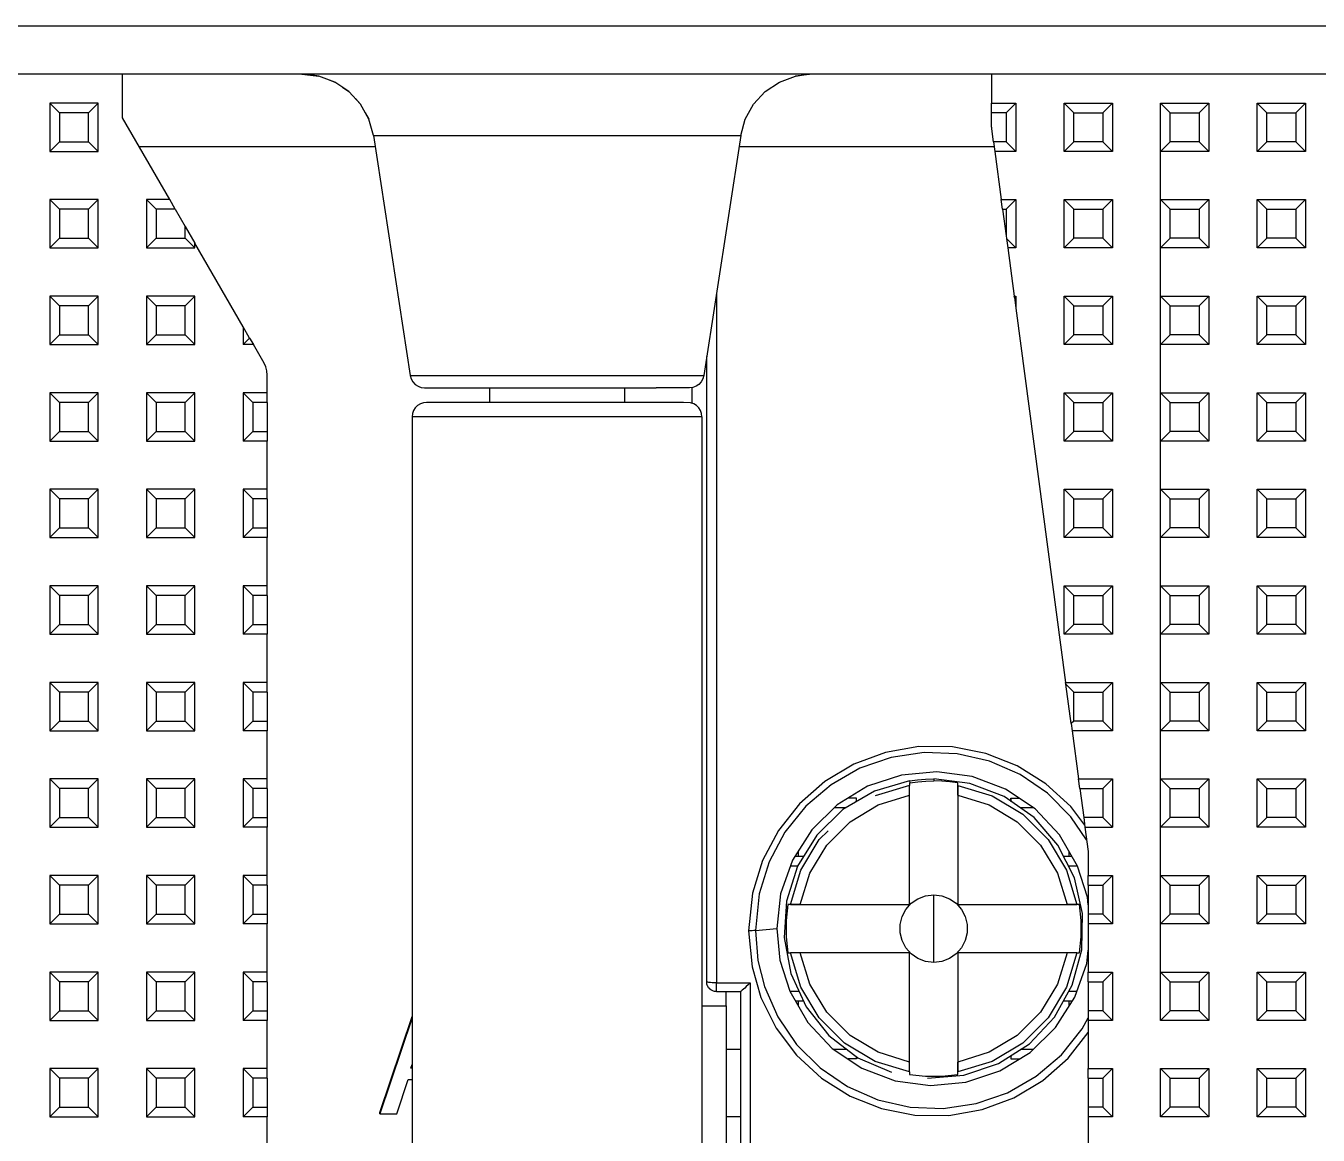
# Model space of a CAD drawing. Header units: millimetres. Extents: x 0 to 125, y 0 to 180.
# Drawn here: x 69.65 to 96.41, y 14.82 to 37.8 of the extents above; entities that cross this region are included whole.
import ezdxf

# ---------------------------------------------------------------- set-up
doc = ezdxf.new("R2010")
doc.units = ezdxf.units.MM

# ---------------------------------------------------------------- blocks, each defined once
blk = doc.blocks.new('CHINT_7200accf6e0c55f6a13e2ec68f27ea84_FACE_0')
at = {"color": 141, "linetype": 'Continuous', "true_color": 0x40d9ff}
for p, q in [((75.363, 36.8), (75.714, 36.758)), ((75.894, 36.692), (76.046, 36.636)), ((85.937, 36.8), (85.586, 36.758)), ((89.65, 36.8), (89.65, 36.2)), ((76.207, 36.527), (76.34, 36.438)), ((70.35, 36), (70.15, 36.2)), ((70.15, 36.2), (70.15, 35.2)), ((71.15, 36.2), (70.15, 36.2)), ((70.95, 36), (71.15, 36.2)), ((71.15, 35.2), (71.15, 36.2)), ((76.474, 36.293), (76.579, 36.178)), ((89.65, 36.2), (90.15, 36.2)), ((89.95, 36), (90.15, 36.2)), ((90.15, 36.2), (90.15, 35.2)), ((91.35, 36), (91.15, 36.2)), ((91.15, 36.2), (92.15, 36.2)), ((91.15, 35.2), (91.15, 36.2)), ((91.95, 36), (92.15, 36.2)), ((92.15, 36.2), (92.15, 35.2)), ((93.35, 36), (93.15, 36.2)), ((93.15, 36.2), (94.15, 36.2)), ((93.15, 35.2), (93.15, 36.2)), ((93.95, 36), (94.15, 36.2)), ((94.15, 36.2), (94.15, 35.2)), ((95.35, 36), (95.15, 36.2)), ((95.15, 36.2), (96.15, 36.2)), ((95.15, 35.2), (95.15, 36.2)), ((95.95, 36), (96.15, 36.2)), ((96.15, 36.2), (96.15, 35.2)), ((70.95, 36), (70.35, 36)), ((70.35, 36), (70.35, 35.4)), ((70.95, 35.4), (70.95, 36)), ((76.679, 35.999), (76.751, 35.869)), ((89.95, 36), (89.95, 35.4)), ((91.35, 36), (91.95, 36)), ((91.35, 35.4), (91.35, 36)), ((91.95, 36), (91.95, 35.4)), ((93.35, 36), (93.95, 36)), ((93.35, 35.4), (93.35, 36)), ((93.95, 36), (93.95, 35.4)), ((95.35, 36), (95.95, 36)), ((95.35, 35.4), (95.35, 36)), ((95.95, 36), (95.95, 35.4)), ((70.35, 35.4), (70.15, 35.2)), ((70.35, 35.4), (70.95, 35.4)), ((70.95, 35.4), (71.15, 35.2)), ((76.846, 35.528), (77.611, 30.554)), ((84.454, 35.528), (83.689, 30.554)), ((89.95, 35.4), (90.15, 35.2)), ((91.35, 35.4), (91.15, 35.2)), ((91.95, 35.4), (91.35, 35.4)), ((91.95, 35.4), (92.15, 35.2)), ((93.35, 35.4), (93.15, 35.2)), ((93.95, 35.4), (93.35, 35.4)), ((93.95, 35.4), (94.15, 35.2)), ((95.35, 35.4), (95.15, 35.2)), ((95.95, 35.4), (95.35, 35.4)), ((95.95, 35.4), (96.15, 35.2)), ((70.15, 35.2), (71.15, 35.2)), ((71.994, 35.3), (76.881, 35.3)), ((84.419, 35.3), (89.703, 35.3)), ((90.15, 35.2), (89.717, 35.2)), ((89.717, 35.2), (89.85, 34.2)), ((92.15, 35.2), (91.15, 35.2)), ((94.15, 35.2), (93.15, 35.2)), ((93.15, 18.2), (93.15, 35.2)), ((96.15, 35.2), (95.15, 35.2)), ((70.35, 34), (70.15, 34.2)), ((70.15, 34.2), (70.15, 33.2)), ((71.15, 34.2), (70.15, 34.2)), ((70.95, 34), (70.35, 34)), ((70.35, 34), (70.35, 33.4)), ((70.95, 34), (71.15, 34.2)), ((70.95, 33.4), (70.95, 34)), ((71.15, 33.2), (71.15, 34.2)), ((72.35, 34), (72.15, 34.2)), ((72.15, 34.2), (72.15, 33.2)), ((72.745, 34), (72.35, 34)), ((72.35, 34), (72.35, 33.4)), ((72.745, 34), (72.95, 33.644)), ((89.877, 34), (89.85, 34.2)), ((89.85, 34.2), (90.15, 34.2)), ((89.877, 34), (89.95, 34)), ((89.877, 34), (89.95, 33.45)), ((89.95, 34), (90.15, 34.2)), ((89.95, 34), (89.95, 33.45)), ((90.15, 34.2), (90.15, 33.2)), ((91.35, 34), (91.15, 34.2)), ((91.15, 34.2), (92.15, 34.2)), ((91.15, 33.2), (91.15, 34.2)), ((91.35, 34), (91.95, 34)), ((91.35, 33.4), (91.35, 34)), ((91.95, 34), (92.15, 34.2)), ((91.95, 34), (91.95, 33.4)), ((92.15, 34.2), (92.15, 33.2)), ((93.35, 34), (93.15, 34.2)), ((93.15, 34.2), (94.15, 34.2)), ((93.15, 33.2), (93.15, 34.2)), ((93.35, 34), (93.95, 34)), ((93.35, 33.4), (93.35, 34)), ((93.95, 34), (94.15, 34.2)), ((93.95, 34), (93.95, 33.4)), ((94.15, 34.2), (94.15, 33.2)), ((95.35, 34), (95.15, 34.2)), ((95.15, 34.2), (96.15, 34.2)), ((95.15, 33.2), (95.15, 34.2)), ((95.35, 34), (95.95, 34)), ((95.35, 33.4), (95.35, 34)), ((95.95, 34), (96.15, 34.2)), ((95.95, 34), (95.95, 33.4)), ((96.15, 34.2), (96.15, 33.2)), ((72.95, 33.4), (72.95, 33.644)), ((72.95, 33.644), (73.15, 33.298)), ((70.35, 33.4), (70.15, 33.2)), ((70.15, 33.2), (71.15, 33.2)), ((70.35, 33.4), (70.95, 33.4)), ((70.95, 33.4), (71.15, 33.2)), ((72.35, 33.4), (72.15, 33.2)), ((72.15, 33.2), (73.15, 33.2)), ((72.35, 33.4), (72.95, 33.4)), ((72.95, 33.4), (73.15, 33.2)), ((74.15, 31.566), (73.15, 33.298)), ((73.15, 33.2), (73.15, 33.298)), ((89.95, 33.45), (89.958, 33.392)), ((89.958, 33.392), (90.15, 33.2)), ((89.958, 33.392), (89.983, 33.2)), ((90.15, 33.2), (89.983, 33.2)), ((89.983, 33.2), (90.117, 32.2)), ((91.35, 33.4), (91.15, 33.2)), ((92.15, 33.2), (91.15, 33.2)), ((91.95, 33.4), (91.35, 33.4)), ((91.95, 33.4), (92.15, 33.2)), ((93.35, 33.4), (93.15, 33.2)), ((94.15, 33.2), (93.15, 33.2)), ((93.95, 33.4), (93.35, 33.4)), ((93.95, 33.4), (94.15, 33.2)), ((95.35, 33.4), (95.15, 33.2)), ((96.15, 33.2), (95.15, 33.2)), ((95.95, 33.4), (95.35, 33.4)), ((95.95, 33.4), (96.15, 33.2)), ((70.35, 32), (70.15, 32.2)), ((70.15, 32.2), (70.15, 31.2)), ((71.15, 32.2), (70.15, 32.2)), ((70.95, 32), (71.15, 32.2)), ((71.15, 31.2), (71.15, 32.2)), ((72.35, 32), (72.15, 32.2)), ((72.15, 32.2), (72.15, 31.2)), ((73.15, 32.2), (72.15, 32.2)), ((72.95, 32), (73.15, 32.2)), ((73.15, 31.2), (73.15, 32.2)), ((90.121, 32.171), (90.117, 32.2)), ((90.117, 32.2), (90.15, 32.2)), ((90.121, 32.171), (90.15, 32.2)), ((90.121, 32.171), (90.15, 31.95)), ((90.15, 32.2), (90.15, 31.95)), ((91.35, 32), (91.15, 32.2)), ((91.15, 32.2), (92.15, 32.2)), ((91.15, 31.2), (91.15, 32.2)), ((91.95, 32), (92.15, 32.2)), ((92.15, 32.2), (92.15, 31.2)), ((93.35, 32), (93.15, 32.2)), ((93.15, 32.2), (94.15, 32.2)), ((93.15, 31.2), (93.15, 32.2)), ((93.95, 32), (94.15, 32.2)), ((94.15, 32.2), (94.15, 31.2)), ((95.35, 32), (95.15, 32.2)), ((95.15, 32.2), (96.15, 32.2)), ((95.15, 31.2), (95.15, 32.2)), ((95.95, 32), (96.15, 32.2)), ((96.15, 32.2), (96.15, 31.2)), ((70.95, 32), (70.35, 32)), ((70.35, 32), (70.35, 31.4)), ((70.95, 31.4), (70.95, 32)), ((72.95, 32), (72.35, 32)), ((72.35, 32), (72.35, 31.4)), ((72.95, 31.4), (72.95, 32)), ((90.15, 31.95), (91.183, 24.2)), ((91.35, 32), (91.95, 32)), ((91.35, 31.4), (91.35, 32)), ((91.95, 32), (91.95, 31.4)), ((93.35, 32), (93.95, 32)), ((93.35, 31.4), (93.35, 32)), ((93.95, 32), (93.95, 31.4)), ((95.35, 32), (95.95, 32)), ((95.35, 31.4), (95.35, 32)), ((95.95, 32), (95.95, 31.4)), ((70.35, 31.4), (70.15, 31.2)), ((70.35, 31.4), (70.95, 31.4)), ((70.95, 31.4), (71.15, 31.2)), ((72.35, 31.4), (72.15, 31.2)), ((72.35, 31.4), (72.95, 31.4)), ((72.95, 31.4), (73.15, 31.2)), ((74.284, 31.334), (74.15, 31.566)), ((74.15, 31.566), (74.15, 31.2)), ((74.284, 31.334), (74.15, 31.2)), ((91.35, 31.4), (91.15, 31.2)), ((91.95, 31.4), (91.35, 31.4)), ((91.95, 31.4), (92.15, 31.2)), ((93.35, 31.4), (93.15, 31.2)), ((93.95, 31.4), (93.35, 31.4)), ((93.95, 31.4), (94.15, 31.2)), ((95.35, 31.4), (95.15, 31.2)), ((95.95, 31.4), (95.35, 31.4)), ((95.95, 31.4), (96.15, 31.2)), ((70.15, 31.2), (71.15, 31.2)), ((72.15, 31.2), (73.15, 31.2)), ((92.15, 31.2), (91.15, 31.2)), ((94.15, 31.2), (93.15, 31.2)), ((96.15, 31.2), (95.15, 31.2)), ((83.75, 17.996), (83.75, 30.949)), ((79.25, 30.3), (79.25, 30)), ((82.05, 30.3), (82.05, 30)), ((83.393, 30.3), (82.703, 30.3)), ((83.463, 30.308), (83.393, 30.3)), ((83.393, 30.3), (83.393, 30.304)), ((83.45, 29.981), (83.45, 30.307)), ((70.35, 30), (70.15, 30.2)), ((70.15, 30.2), (70.15, 29.2)), ((71.15, 30.2), (70.15, 30.2)), ((70.95, 30), (70.35, 30)), ((70.35, 30), (70.35, 29.4)), ((70.95, 30), (71.15, 30.2)), ((70.95, 29.4), (70.95, 30)), ((71.15, 29.2), (71.15, 30.2)), ((72.35, 30), (72.15, 30.2)), ((72.15, 30.2), (72.15, 29.2)), ((73.15, 30.2), (72.15, 30.2)), ((72.95, 30), (72.35, 30)), ((72.35, 30), (72.35, 29.4)), ((72.95, 30), (73.15, 30.2)), ((72.95, 29.4), (72.95, 30)), ((73.15, 29.2), (73.15, 30.2)), ((74.35, 30), (74.15, 30.2)), ((74.15, 30.2), (74.15, 29.2)), ((74.65, 30), (74.35, 30)), ((74.35, 30), (74.35, 29.4)), ((74.65, 30), (74.65, 29.4)), ((91.35, 30), (91.15, 30.2)), ((91.15, 30.2), (92.15, 30.2)), ((91.15, 29.2), (91.15, 30.2)), ((91.35, 30), (91.95, 30)), ((91.35, 29.4), (91.35, 30)), ((91.95, 30), (92.15, 30.2)), ((91.95, 30), (91.95, 29.4)), ((92.15, 30.2), (92.15, 29.2)), ((93.35, 30), (93.15, 30.2)), ((93.15, 30.2), (94.15, 30.2)), ((93.15, 29.2), (93.15, 30.2)), ((93.35, 30), (93.95, 30)), ((93.35, 29.4), (93.35, 30)), ((93.95, 30), (94.15, 30.2)), ((93.95, 30), (93.95, 29.4)), ((94.15, 30.2), (94.15, 29.2)), ((95.35, 30), (95.15, 30.2)), ((95.15, 30.2), (96.15, 30.2)), ((95.15, 29.2), (95.15, 30.2)), ((95.35, 30), (95.95, 30)), ((95.35, 29.4), (95.35, 30)), ((95.95, 30), (96.15, 30.2)), ((95.95, 30), (95.95, 29.4)), ((96.15, 30.2), (96.15, 29.2)), ((77.65, 29.7), (77.65, 10.3)), ((83.65, 29.7), (83.65, 10.3)), ((70.35, 29.4), (70.15, 29.2)), ((70.15, 29.2), (71.15, 29.2)), ((70.35, 29.4), (70.95, 29.4)), ((70.95, 29.4), (71.15, 29.2)), ((72.35, 29.4), (72.15, 29.2)), ((72.15, 29.2), (73.15, 29.2)), ((72.35, 29.4), (72.95, 29.4)), ((72.95, 29.4), (73.15, 29.2)), ((74.35, 29.4), (74.15, 29.2)), ((74.65, 29.2), (74.15, 29.2)), ((74.35, 29.4), (74.65, 29.4)), ((74.65, 29.4), (74.65, 29.2)), ((74.65, 28.2), (74.65, 29.2)), ((91.35, 29.4), (91.15, 29.2)), ((92.15, 29.2), (91.15, 29.2)), ((91.95, 29.4), (91.35, 29.4)), ((91.95, 29.4), (92.15, 29.2)), ((93.35, 29.4), (93.15, 29.2)), ((94.15, 29.2), (93.15, 29.2)), ((93.95, 29.4), (93.35, 29.4)), ((93.95, 29.4), (94.15, 29.2)), ((95.35, 29.4), (95.15, 29.2)), ((96.15, 29.2), (95.15, 29.2)), ((95.95, 29.4), (95.35, 29.4)), ((95.95, 29.4), (96.15, 29.2)), ((70.35, 28), (70.15, 28.2)), ((70.15, 28.2), (70.15, 27.2)), ((71.15, 28.2), (70.15, 28.2)), ((70.95, 28), (71.15, 28.2)), ((71.15, 27.2), (71.15, 28.2)), ((72.35, 28), (72.15, 28.2)), ((72.15, 28.2), (72.15, 27.2)), ((73.15, 28.2), (72.15, 28.2)), ((72.95, 28), (73.15, 28.2)), ((73.15, 27.2), (73.15, 28.2)), ((74.35, 28), (74.15, 28.2)), ((74.15, 28.2), (74.15, 27.2)), ((74.65, 28.2), (74.15, 28.2)), ((74.65, 28), (74.65, 28.2)), ((91.35, 28), (91.15, 28.2)), ((91.15, 28.2), (92.15, 28.2)), ((91.15, 27.2), (91.15, 28.2)), ((91.95, 28), (92.15, 28.2)), ((92.15, 28.2), (92.15, 27.2)), ((93.35, 28), (93.15, 28.2)), ((93.15, 28.2), (94.15, 28.2)), ((93.15, 27.2), (93.15, 28.2)), ((93.95, 28), (94.15, 28.2)), ((94.15, 28.2), (94.15, 27.2)), ((95.35, 28), (95.15, 28.2)), ((95.15, 28.2), (96.15, 28.2)), ((95.15, 27.2), (95.15, 28.2)), ((95.95, 28), (96.15, 28.2)), ((96.15, 28.2), (96.15, 27.2)), ((70.95, 28), (70.35, 28)), ((70.35, 28), (70.35, 27.4)), ((70.95, 27.4), (70.95, 28)), ((72.95, 28), (72.35, 28)), ((72.35, 28), (72.35, 27.4)), ((72.95, 27.4), (72.95, 28)), ((74.65, 28), (74.35, 28)), ((74.35, 28), (74.35, 27.4)), ((74.65, 28), (74.65, 27.4)), ((91.35, 28), (91.95, 28)), ((91.35, 27.4), (91.35, 28)), ((91.95, 28), (91.95, 27.4)), ((93.35, 28), (93.95, 28)), ((93.35, 27.4), (93.35, 28)), ((93.95, 28), (93.95, 27.4)), ((95.35, 28), (95.95, 28)), ((95.35, 27.4), (95.35, 28)), ((95.95, 28), (95.95, 27.4)), ((70.35, 27.4), (70.15, 27.2)), ((70.35, 27.4), (70.95, 27.4)), ((70.95, 27.4), (71.15, 27.2)), ((72.35, 27.4), (72.15, 27.2)), ((72.35, 27.4), (72.95, 27.4)), ((72.95, 27.4), (73.15, 27.2)), ((74.35, 27.4), (74.15, 27.2)), ((74.35, 27.4), (74.65, 27.4)), ((74.65, 27.4), (74.65, 27.2)), ((91.35, 27.4), (91.15, 27.2)), ((91.95, 27.4), (91.35, 27.4)), ((91.95, 27.4), (92.15, 27.2)), ((93.35, 27.4), (93.15, 27.2)), ((93.95, 27.4), (93.35, 27.4)), ((93.95, 27.4), (94.15, 27.2)), ((95.35, 27.4), (95.15, 27.2)), ((95.95, 27.4), (95.35, 27.4)), ((95.95, 27.4), (96.15, 27.2)), ((70.15, 27.2), (71.15, 27.2)), ((72.15, 27.2), (73.15, 27.2)), ((74.65, 27.2), (74.15, 27.2)), ((74.65, 26.2), (74.65, 27.2)), ((92.15, 27.2), (91.15, 27.2)), ((94.15, 27.2), (93.15, 27.2)), ((96.15, 27.2), (95.15, 27.2)), ((70.35, 26), (70.15, 26.2)), ((70.15, 26.2), (70.15, 25.2)), ((71.15, 26.2), (70.15, 26.2)), ((70.95, 26), (70.35, 26)), ((70.35, 26), (70.35, 25.4)), ((70.95, 26), (71.15, 26.2)), ((70.95, 25.4), (70.95, 26)), ((71.15, 25.2), (71.15, 26.2)), ((72.35, 26), (72.15, 26.2)), ((72.15, 26.2), (72.15, 25.2)), ((73.15, 26.2), (72.15, 26.2)), ((72.95, 26), (72.35, 26)), ((72.35, 26), (72.35, 25.4)), ((72.95, 26), (73.15, 26.2)), ((72.95, 25.4), (72.95, 26)), ((73.15, 25.2), (73.15, 26.2)), ((74.35, 26), (74.15, 26.2)), ((74.15, 26.2), (74.15, 25.2)), ((74.65, 26.2), (74.15, 26.2)), ((74.65, 26), (74.35, 26)), ((74.35, 26), (74.35, 25.4)), ((74.65, 26), (74.65, 26.2)), ((74.65, 26), (74.65, 25.4)), ((91.35, 26), (91.15, 26.2)), ((91.15, 26.2), (92.15, 26.2)), ((91.15, 25.2), (91.15, 26.2)), ((91.35, 26), (91.95, 26)), ((91.35, 25.4), (91.35, 26)), ((91.95, 26), (92.15, 26.2)), ((91.95, 26), (91.95, 25.4)), ((92.15, 26.2), (92.15, 25.2)), ((93.35, 26), (93.15, 26.2)), ((93.15, 26.2), (94.15, 26.2)), ((93.15, 25.2), (93.15, 26.2)), ((93.35, 26), (93.95, 26)), ((93.35, 25.4), (93.35, 26)), ((93.95, 26), (94.15, 26.2)), ((93.95, 26), (93.95, 25.4)), ((94.15, 26.2), (94.15, 25.2)), ((95.35, 26), (95.15, 26.2)), ((95.15, 26.2), (96.15, 26.2)), ((95.15, 25.2), (95.15, 26.2)), ((95.35, 26), (95.95, 26)), ((95.35, 25.4), (95.35, 26)), ((95.95, 26), (96.15, 26.2)), ((95.95, 26), (95.95, 25.4)), ((96.15, 26.2), (96.15, 25.2)), ((70.35, 25.4), (70.15, 25.2)), ((70.15, 25.2), (71.15, 25.2)), ((70.35, 25.4), (70.95, 25.4)), ((70.95, 25.4), (71.15, 25.2)), ((72.35, 25.4), (72.15, 25.2)), ((72.15, 25.2), (73.15, 25.2)), ((72.35, 25.4), (72.95, 25.4)), ((72.95, 25.4), (73.15, 25.2)), ((74.35, 25.4), (74.15, 25.2)), ((74.65, 25.2), (74.15, 25.2)), ((74.35, 25.4), (74.65, 25.4)), ((74.65, 25.4), (74.65, 25.2)), ((74.65, 24.2), (74.65, 25.2)), ((91.35, 25.4), (91.15, 25.2)), ((92.15, 25.2), (91.15, 25.2)), ((91.95, 25.4), (91.35, 25.4)), ((91.95, 25.4), (92.15, 25.2)), ((93.35, 25.4), (93.15, 25.2)), ((94.15, 25.2), (93.15, 25.2)), ((93.95, 25.4), (93.35, 25.4)), ((93.95, 25.4), (94.15, 25.2)), ((95.35, 25.4), (95.15, 25.2)), ((96.15, 25.2), (95.15, 25.2)), ((95.95, 25.4), (95.35, 25.4)), ((95.95, 25.4), (96.15, 25.2)), ((70.35, 24), (70.15, 24.2)), ((70.15, 24.2), (70.15, 23.2)), ((71.15, 24.2), (70.15, 24.2)), ((70.95, 24), (71.15, 24.2)), ((71.15, 23.2), (71.15, 24.2)), ((72.35, 24), (72.15, 24.2)), ((72.15, 24.2), (72.15, 23.2)), ((73.15, 24.2), (72.15, 24.2)), ((72.95, 24), (73.15, 24.2)), ((73.15, 23.2), (73.15, 24.2)), ((74.35, 24), (74.15, 24.2)), ((74.15, 24.2), (74.15, 23.2)), ((74.65, 24.2), (74.15, 24.2)), ((74.65, 24), (74.65, 24.2)), ((91.188, 24.162), (91.183, 24.2)), ((91.183, 24.2), (92.15, 24.2)), ((91.35, 24), (91.188, 24.162)), ((91.297, 23.347), (91.188, 24.162)), ((91.95, 24), (92.15, 24.2)), ((92.15, 24.2), (92.15, 23.2)), ((93.35, 24), (93.15, 24.2)), ((93.15, 24.2), (94.15, 24.2)), ((93.15, 23.2), (93.15, 24.2)), ((93.95, 24), (94.15, 24.2)), ((94.15, 24.2), (94.15, 23.2)), ((95.35, 24), (95.15, 24.2)), ((95.15, 24.2), (96.15, 24.2)), ((95.15, 23.2), (95.15, 24.2)), ((95.95, 24), (96.15, 24.2)), ((96.15, 24.2), (96.15, 23.2)), ((70.95, 24), (70.35, 24)), ((70.35, 24), (70.35, 23.4)), ((70.95, 23.4), (70.95, 24)), ((72.95, 24), (72.35, 24)), ((72.35, 24), (72.35, 23.4)), ((72.95, 23.4), (72.95, 24)), ((74.65, 24), (74.35, 24)), ((74.35, 24), (74.35, 23.4)), ((74.65, 24), (74.65, 23.4)), ((91.35, 23.4), (91.35, 24)), ((91.35, 24), (91.95, 24)), ((91.95, 24), (91.95, 23.4)), ((93.35, 24), (93.95, 24)), ((93.35, 23.4), (93.35, 24)), ((93.95, 24), (93.95, 23.4)), ((95.35, 24), (95.95, 24)), ((95.35, 23.4), (95.35, 24)), ((95.95, 24), (95.95, 23.4)), ((70.35, 23.4), (70.15, 23.2)), ((70.35, 23.4), (70.95, 23.4)), ((70.95, 23.4), (71.15, 23.2)), ((72.35, 23.4), (72.15, 23.2)), ((72.35, 23.4), (72.95, 23.4)), ((72.95, 23.4), (73.15, 23.2)), ((74.35, 23.4), (74.15, 23.2)), ((74.35, 23.4), (74.65, 23.4)), ((74.65, 23.4), (74.65, 23.2)), ((91.35, 23.4), (91.297, 23.347)), ((91.297, 23.347), (91.317, 23.2)), ((91.95, 23.4), (91.35, 23.4)), ((91.95, 23.4), (92.15, 23.2)), ((93.35, 23.4), (93.15, 23.2)), ((93.95, 23.4), (93.35, 23.4)), ((93.95, 23.4), (94.15, 23.2)), ((95.35, 23.4), (95.15, 23.2)), ((95.95, 23.4), (95.35, 23.4)), ((95.95, 23.4), (96.15, 23.2)), ((70.15, 23.2), (71.15, 23.2)), ((72.15, 23.2), (73.15, 23.2)), ((74.65, 23.2), (74.15, 23.2)), ((74.65, 22.2), (74.65, 23.2)), ((92.15, 23.2), (91.317, 23.2)), ((91.317, 23.2), (91.45, 22.2)), ((94.15, 23.2), (93.15, 23.2)), ((96.15, 23.2), (95.15, 23.2)), ((70.35, 22), (70.15, 22.2)), ((70.15, 22.2), (70.15, 21.2)), ((71.15, 22.2), (70.15, 22.2)), ((70.95, 22), (70.35, 22)), ((70.35, 22), (70.35, 21.4)), ((70.95, 22), (71.15, 22.2)), ((70.95, 21.4), (70.95, 22)), ((71.15, 21.2), (71.15, 22.2)), ((72.35, 22), (72.15, 22.2)), ((72.15, 22.2), (72.15, 21.2)), ((73.15, 22.2), (72.15, 22.2)), ((72.95, 22), (72.35, 22)), ((72.35, 22), (72.35, 21.4)), ((72.95, 22), (73.15, 22.2)), ((72.95, 21.4), (72.95, 22)), ((73.15, 21.2), (73.15, 22.2)), ((74.35, 22), (74.15, 22.2)), ((74.15, 22.2), (74.15, 21.2)), ((74.65, 22.2), (74.15, 22.2)), ((74.65, 22), (74.35, 22)), ((74.35, 22), (74.35, 21.4)), ((74.65, 22), (74.65, 22.2)), ((74.65, 22), (74.65, 21.4)), ((87.95, 22.159), (87.956, 22.12)), ((88.45, 22.2), (88.45, 22.16)), ((88.95, 21.863), (88.95, 22.066)), ((91.477, 22), (91.45, 22.2)), ((91.45, 22.2), (92.15, 22.2)), ((91.477, 22), (91.95, 22)), ((91.477, 22), (91.557, 21.4)), ((91.95, 22), (92.15, 22.2)), ((91.95, 22), (91.95, 21.4)), ((92.15, 22.2), (92.15, 21.2)), ((93.35, 22), (93.15, 22.2)), ((93.15, 22.2), (94.15, 22.2)), ((93.15, 21.2), (93.15, 22.2)), ((93.35, 22), (93.95, 22)), ((93.35, 21.4), (93.35, 22)), ((93.95, 22), (94.15, 22.2)), ((93.95, 22), (93.95, 21.4)), ((94.15, 22.2), (94.15, 21.2)), ((95.35, 22), (95.15, 22.2)), ((95.15, 22.2), (96.15, 22.2)), ((95.15, 21.2), (95.15, 22.2)), ((95.35, 22), (95.95, 22)), ((95.35, 21.4), (95.35, 22)), ((95.95, 22), (96.15, 22.2)), ((95.95, 22), (95.95, 21.4)), ((96.15, 22.2), (96.15, 21.2)), ((86.63, 21.6), (86.388, 21.6)), ((90.521, 21.6), (90.244, 21.6)), ((70.35, 21.4), (70.15, 21.2)), ((70.15, 21.2), (71.15, 21.2)), ((70.35, 21.4), (70.95, 21.4)), ((70.95, 21.4), (71.15, 21.2)), ((72.35, 21.4), (72.15, 21.2)), ((72.15, 21.2), (73.15, 21.2)), ((72.35, 21.4), (72.95, 21.4)), ((72.95, 21.4), (73.15, 21.2)), ((74.35, 21.4), (74.15, 21.2)), ((74.65, 21.2), (74.15, 21.2)), ((74.35, 21.4), (74.65, 21.4)), ((74.65, 21.4), (74.65, 21.2)), ((74.65, 20.2), (74.65, 21.2)), ((91.95, 21.4), (91.557, 21.4)), ((91.95, 21.4), (92.15, 21.2)), ((93.35, 21.4), (93.15, 21.2)), ((94.15, 21.2), (93.15, 21.2)), ((93.95, 21.4), (93.35, 21.4)), ((93.95, 21.4), (94.15, 21.2)), ((95.35, 21.4), (95.15, 21.2)), ((96.15, 21.2), (95.15, 21.2)), ((95.95, 21.4), (95.35, 21.4)), ((95.95, 21.4), (96.15, 21.2)), ((85.642, 20.702), (85.642, 20.6)), ((91.258, 20.6), (91.258, 20.694)), ((85.484, 20.4), (85.637, 20.4)), ((85.578, 20.6), (85.76, 20.6)), ((91.139, 20.6), (91.312, 20.6)), ((91.241, 20.4), (91.428, 20.4)), ((70.35, 20), (70.15, 20.2)), ((70.15, 20.2), (70.15, 19.2)), ((71.15, 20.2), (70.15, 20.2)), ((70.95, 20), (71.15, 20.2)), ((71.15, 19.2), (71.15, 20.2)), ((72.35, 20), (72.15, 20.2)), ((72.15, 20.2), (72.15, 19.2)), ((73.15, 20.2), (72.15, 20.2)), ((72.95, 20), (73.15, 20.2)), ((73.15, 19.2), (73.15, 20.2)), ((74.35, 20), (74.15, 20.2)), ((74.15, 20.2), (74.15, 19.2)), ((74.65, 20.2), (74.15, 20.2)), ((74.65, 20), (74.65, 20.2)), ((91.95, 20), (92.15, 20.2)), ((92.15, 20.2), (92.15, 19.2)), ((93.35, 20), (93.15, 20.2)), ((93.15, 20.2), (94.15, 20.2)), ((93.15, 19.2), (93.15, 20.2)), ((93.95, 20), (94.15, 20.2)), ((94.15, 20.2), (94.15, 19.2)), ((95.35, 20), (95.15, 20.2)), ((95.15, 20.2), (96.15, 20.2)), ((95.15, 19.2), (95.15, 20.2)), ((95.95, 20), (96.15, 20.2)), ((96.15, 20.2), (96.15, 19.2)), ((70.95, 20), (70.35, 20)), ((70.35, 20), (70.35, 19.4)), ((70.95, 19.4), (70.95, 20)), ((72.95, 20), (72.35, 20)), ((72.35, 20), (72.35, 19.4)), ((72.95, 19.4), (72.95, 20)), ((74.65, 20), (74.35, 20)), ((74.35, 20), (74.35, 19.4)), ((74.65, 20), (74.65, 19.4)), ((91.65, 20), (91.95, 20)), ((91.65, 20), (91.65, 19.4)), ((91.95, 20), (91.95, 19.4)), ((93.35, 20), (93.95, 20)), ((93.35, 19.4), (93.35, 20)), ((93.95, 20), (93.95, 19.4)), ((95.35, 20), (95.95, 20)), ((95.35, 19.4), (95.35, 20)), ((95.95, 20), (95.95, 19.4)), ((85.687, 19.6), (85.484, 19.6)), ((91.416, 19.6), (91.213, 19.6)), ((70.35, 19.4), (70.15, 19.2)), ((70.35, 19.4), (70.95, 19.4)), ((70.95, 19.4), (71.15, 19.2)), ((72.35, 19.4), (72.15, 19.2)), ((72.35, 19.4), (72.95, 19.4)), ((72.95, 19.4), (73.15, 19.2)), ((74.35, 19.4), (74.15, 19.2)), ((74.35, 19.4), (74.65, 19.4)), ((74.65, 19.4), (74.65, 19.2)), ((91.95, 19.4), (91.65, 19.4)), ((91.65, 19.4), (91.65, 19.2)), ((91.95, 19.4), (92.15, 19.2)), ((93.35, 19.4), (93.15, 19.2)), ((93.95, 19.4), (93.35, 19.4)), ((93.95, 19.4), (94.15, 19.2)), ((95.35, 19.4), (95.15, 19.2)), ((95.95, 19.4), (95.35, 19.4)), ((95.95, 19.4), (96.15, 19.2)), ((70.15, 19.2), (71.15, 19.2)), ((72.15, 19.2), (73.15, 19.2)), ((74.65, 19.2), (74.15, 19.2)), ((74.65, 18.2), (74.65, 19.2)), ((84.758, 19.061), (85.2, 19.1)), ((92.15, 19.2), (91.65, 19.2)), ((91.65, 19.2), (91.65, 18.2)), ((94.15, 19.2), (93.15, 19.2)), ((96.15, 19.2), (95.15, 19.2)), ((85.687, 18.6), (85.484, 18.6)), ((91.416, 18.6), (91.213, 18.6)), ((70.35, 18), (70.15, 18.2)), ((70.15, 18.2), (70.15, 17.2)), ((71.15, 18.2), (70.15, 18.2)), ((70.95, 18), (71.15, 18.2)), ((71.15, 17.2), (71.15, 18.2)), ((72.35, 18), (72.15, 18.2)), ((72.15, 18.2), (72.15, 17.2)), ((73.15, 18.2), (72.15, 18.2)), ((72.95, 18), (73.15, 18.2)), ((73.15, 17.2), (73.15, 18.2)), ((74.35, 18), (74.15, 18.2)), ((74.15, 18.2), (74.15, 17.2)), ((74.65, 18.2), (74.15, 18.2)), ((74.65, 18), (74.65, 18.2)), ((91.65, 18), (91.65, 18.2)), ((91.65, 18.2), (92.15, 18.2)), ((91.95, 18), (92.15, 18.2)), ((92.15, 18.2), (92.15, 17.2)), ((93.35, 18), (93.15, 18.2)), ((93.15, 18.2), (94.15, 18.2)), ((93.15, 17.2), (93.15, 18.2)), ((93.95, 18), (94.15, 18.2)), ((94.15, 18.2), (94.15, 17.2)), ((95.35, 18), (95.15, 18.2)), ((95.15, 18.2), (96.15, 18.2)), ((95.15, 17.2), (95.15, 18.2)), ((95.95, 18), (96.15, 18.2)), ((96.15, 18.2), (96.15, 17.2)), ((70.95, 18), (70.35, 18)), ((70.35, 18), (70.35, 17.4)), ((70.95, 17.4), (70.95, 18)), ((72.95, 18), (72.35, 18)), ((72.35, 18), (72.35, 17.4)), ((72.95, 17.4), (72.95, 18)), ((74.65, 18), (74.35, 18)), ((74.35, 18), (74.35, 17.4)), ((74.65, 18), (74.65, 17.4)), ((91.65, 18), (91.95, 18)), ((91.65, 18), (91.65, 17.4)), ((91.95, 18), (91.95, 17.4)), ((93.35, 18), (93.95, 18)), ((93.35, 17.4), (93.35, 18)), ((93.95, 18), (93.95, 17.4)), ((95.35, 18), (95.95, 18)), ((95.35, 17.4), (95.35, 18)), ((95.95, 18), (95.95, 17.4)), ((84.15, 17.5), (84.15, 17.796)), ((84.451, 17.796), (84.45, 13.625)), ((85.661, 17.8), (85.472, 17.8)), ((91.416, 17.8), (91.248, 17.8)), ((70.35, 17.4), (70.15, 17.2)), ((70.35, 17.4), (70.95, 17.4)), ((70.95, 17.4), (71.15, 17.2)), ((72.35, 17.4), (72.15, 17.2)), ((72.35, 17.4), (72.95, 17.4)), ((72.95, 17.4), (73.15, 17.2)), ((74.35, 17.4), (74.15, 17.2)), ((74.35, 17.4), (74.65, 17.4)), ((74.65, 17.4), (74.65, 17.2)), ((83.65, 17.5), (84.15, 17.5)), ((85.752, 17.6), (85.588, 17.6)), ((85.642, 17.6), (85.642, 17.506)), ((91.322, 17.6), (91.136, 17.6)), ((91.258, 17.498), (91.258, 17.6)), ((91.95, 17.4), (91.65, 17.4)), ((91.65, 17.4), (91.65, 17.2)), ((91.95, 17.4), (92.15, 17.2)), ((93.35, 17.4), (93.15, 17.2)), ((93.95, 17.4), (93.35, 17.4)), ((93.95, 17.4), (94.15, 17.2)), ((95.35, 17.4), (95.15, 17.2)), ((95.95, 17.4), (95.35, 17.4)), ((95.95, 17.4), (96.15, 17.2)), ((70.15, 17.2), (71.15, 17.2)), ((72.15, 17.2), (73.15, 17.2)), ((74.65, 17.2), (74.15, 17.2)), ((74.65, 16.2), (74.65, 17.2)), ((77.65, 17.254), (76.983, 15.262)), ((92.15, 17.2), (91.65, 17.2)), ((91.65, 17.2), (91.65, 16.2)), ((94.15, 17.2), (93.15, 17.2)), ((96.15, 17.2), (95.15, 17.2)), ((84.15, 16.6), (84.45, 16.6)), ((86.379, 16.6), (86.654, 16.6)), ((90.251, 16.6), (90.512, 16.6)), ((87.95, 16.134), (87.95, 16.337)), ((88.95, 16.134), (88.95, 16.337)), ((70.35, 16), (70.15, 16.2)), ((70.15, 16.2), (70.15, 15.2)), ((71.15, 16.2), (70.15, 16.2)), ((70.95, 16), (71.15, 16.2)), ((71.15, 15.2), (71.15, 16.2)), ((72.35, 16), (72.15, 16.2)), ((72.15, 16.2), (72.15, 15.2)), ((73.15, 16.2), (72.15, 16.2)), ((72.95, 16), (73.15, 16.2)), ((73.15, 15.2), (73.15, 16.2)), ((74.35, 16), (74.15, 16.2)), ((74.15, 16.2), (74.15, 15.2)), ((74.65, 16.2), (74.15, 16.2)), ((74.65, 16), (74.65, 16.2)), ((77.65, 16.238), (77.634, 16.238)), ((91.65, 16), (91.65, 16.2)), ((91.65, 16.2), (92.15, 16.2)), ((91.95, 16), (92.15, 16.2)), ((92.15, 16.2), (92.15, 15.2)), ((93.35, 16), (93.15, 16.2)), ((93.15, 16.2), (94.15, 16.2)), ((93.15, 15.2), (93.15, 16.2)), ((93.95, 16), (94.15, 16.2)), ((94.15, 16.2), (94.15, 15.2)), ((95.35, 16), (95.15, 16.2)), ((95.15, 16.2), (96.15, 16.2)), ((95.15, 15.2), (95.15, 16.2)), ((95.95, 16), (96.15, 16.2)), ((96.15, 16.2), (96.15, 15.2)), ((70.95, 16), (70.35, 16)), ((70.35, 16), (70.35, 15.4)), ((70.95, 15.4), (70.95, 16)), ((72.95, 16), (72.35, 16)), ((72.35, 16), (72.35, 15.4)), ((72.95, 15.4), (72.95, 16)), ((74.65, 16), (74.35, 16)), ((74.35, 16), (74.35, 15.4)), ((74.65, 16), (74.65, 15.4)), ((91.65, 16), (91.95, 16)), ((91.65, 16), (91.65, 15.4)), ((91.95, 16), (91.95, 15.4)), ((93.35, 16), (93.95, 16)), ((93.35, 15.4), (93.35, 16)), ((93.95, 16), (93.95, 15.4)), ((95.35, 16), (95.95, 16)), ((95.35, 15.4), (95.35, 16)), ((95.95, 16), (95.95, 15.4)), ((70.35, 15.4), (70.15, 15.2)), ((70.35, 15.4), (70.95, 15.4)), ((70.95, 15.4), (71.15, 15.2)), ((72.35, 15.4), (72.15, 15.2)), ((72.35, 15.4), (72.95, 15.4)), ((72.95, 15.4), (73.15, 15.2)), ((74.35, 15.4), (74.15, 15.2)), ((74.35, 15.4), (74.65, 15.4)), ((74.65, 15.4), (74.65, 15.2)), ((91.95, 15.4), (91.65, 15.4)), ((91.65, 15.4), (91.65, 15.2)), ((91.95, 15.4), (92.15, 15.2)), ((93.35, 15.4), (93.15, 15.2)), ((93.95, 15.4), (93.35, 15.4)), ((93.95, 15.4), (94.15, 15.2)), ((95.35, 15.4), (95.15, 15.2)), ((95.95, 15.4), (95.35, 15.4)), ((95.95, 15.4), (96.15, 15.2)), ((70.15, 15.2), (71.15, 15.2)), ((72.15, 15.2), (73.15, 15.2)), ((74.65, 15.2), (74.15, 15.2)), ((74.65, 14.2), (74.65, 15.2)), ((84.45, 15.2), (84.15, 15.2)), ((92.15, 15.2), (91.65, 15.2)), ((91.65, 15.2), (91.65, 14.2)), ((94.15, 15.2), (93.15, 15.2)), ((96.15, 15.2), (95.15, 15.2))]:
    blk.add_line(p, q, dxfattribs=at)
for points in [[(109.9, 36.8), (15.4, 36.8), (15.4, 37.8), (109.9, 37.8), (109.9, 36.8)], [(72.629, 34.2), (71.65, 35.896), (71.65, 36.8)], [(76.846, 35.528), (76.751, 35.869), (76.579, 36.178), (76.34, 36.438), (76.046, 36.636), (75.714, 36.758), (75.453, 36.8)], [(84.454, 35.528), (84.549, 35.869), (84.721, 36.178), (84.96, 36.438), (85.254, 36.635), (85.586, 36.758), (85.847, 36.8)], [(89.95, 36), (89.65, 36), (89.65, 36.2)], [(89.69, 35.4), (89.654, 35.667), (89.652, 35.689), (89.65, 35.711), (89.65, 35.733), (89.65, 36)], [(76.846, 35.528), (76.941, 35.528), (77.222, 35.528), (77.676, 35.528), (78.278, 35.528), (78.999, 35.528), (79.803, 35.528), (80.65, 35.528), (81.497, 35.528), (82.301, 35.528), (83.022, 35.528), (83.624, 35.528), (84.078, 35.528), (84.359, 35.528), (84.454, 35.528)], [(89.95, 35.4), (89.69, 35.4), (89.717, 35.2)], [(72.745, 34), (72.629, 34.2), (72.15, 34.2)], [(83.95, 32.249), (83.95, 17.978), (84.65, 17.978), (84.65, 13.607), (91.65, 13.607)], [(74.284, 31.334), (74.361, 31.2), (74.15, 31.2)], [(74.65, 30.2), (74.65, 30.566), (74.642, 30.653), (74.62, 30.737), (74.583, 30.816), (74.361, 31.2)], [(77.611, 30.554), (77.63, 30.486), (77.664, 30.424), (77.712, 30.372), (77.771, 30.333), (77.837, 30.308), (77.987, 30.3), (78.221, 30.3), (78.597, 30.3)], [(77.611, 30.554), (77.699, 30.554), (77.959, 30.554), (78.375, 30.554), (78.924, 30.554), (79.572, 30.554), (80.284, 30.554), (81.016, 30.554), (81.728, 30.554), (82.376, 30.554), (82.925, 30.554), (83.341, 30.554), (83.601, 30.554), (83.689, 30.554)], [(83.689, 30.554), (83.67, 30.486), (83.636, 30.424), (83.588, 30.372), (83.529, 30.333), (83.463, 30.308), (83.313, 30.3), (83.079, 30.3), (82.703, 30.3)], [(77.63, 30.486), (77.63, 30.486), (77.644, 30.462)], [(77.664, 30.424), (77.664, 30.424), (77.685, 30.402)], [(77.712, 30.372), (77.712, 30.372), (77.738, 30.355)], [(77.771, 30.333), (77.771, 30.333), (77.801, 30.322)], [(77.837, 30.308), (77.837, 30.308), (77.907, 30.3)], [(77.907, 30.304), (77.907, 30.3), (78.597, 30.3)], [(78.597, 30.3), (79.092, 30.3), (79.677, 30.3), (80.319, 30.3), (80.981, 30.3), (81.623, 30.3), (82.208, 30.3), (82.703, 30.3)], [(74.65, 30), (74.65, 30.2), (74.15, 30.2)], [(83.65, 29.7), (83.642, 29.767), (83.62, 29.83), (83.585, 29.887), (83.537, 29.935), (83.48, 29.97), (83.417, 29.992), (83.272, 30), (83.041, 30), (82.671, 30), (82.184, 30), (81.607, 30), (80.975, 30), (80.325, 30), (79.693, 30), (79.116, 30), (78.629, 30), (78.259, 30), (78.028, 30), (77.95, 30), (77.883, 29.992), (77.82, 29.97), (77.763, 29.935), (77.715, 29.887), (77.68, 29.83), (77.658, 29.767), (77.65, 29.7)], [(83.65, 29.7), (83.563, 29.7), (83.306, 29.7), (82.896, 29.7), (82.354, 29.7), (81.714, 29.7), (81.012, 29.7), (80.288, 29.7), (79.586, 29.7), (78.946, 29.7), (78.404, 29.7), (77.994, 29.7), (77.737, 29.7), (77.65, 29.7)], [(91.578, 21.242), (91.287, 21.627), (90.771, 22.1), (90.178, 22.471), (89.527, 22.728), (88.84, 22.863), (88.141, 22.87), (87.451, 22.75), (86.795, 22.507), (86.194, 22.149), (85.668, 21.687), (85.234, 21.136), (84.906, 20.509), (84.698, 19.835), (84.617, 19.055)], [(91.618, 20.94), (91.291, 21.418), (90.806, 21.904), (90.238, 22.291), (89.609, 22.566), (88.939, 22.72), (88.251, 22.748), (87.571, 22.647), (86.922, 22.422), (86.325, 22.08), (85.803, 21.634), (85.371, 21.098), (85.044, 20.485), (84.838, 19.824), (84.758, 19.061)], [(91.65, 19.591), (91.633, 19.755), (91.43, 20.397), (91.056, 21.042), (90.55, 21.581), (89.937, 21.99), (89.247, 22.251), (88.516, 22.349), (87.782, 22.281), (87.081, 22.048), (86.453, 21.664), (85.925, 21.147), (85.526, 20.518), (85.281, 19.819), (85.2, 19.1)], [(87.95, 22.159), (87.223, 21.947), (86.57, 21.565), (86.028, 21.035), (85.631, 20.391), (85.403, 19.669), (85.356, 18.913), (85.493, 18.169), (85.807, 17.48), (86.279, 16.887), (86.88, 16.427), (87.575, 16.126)], [(87.95, 21.863), (87.95, 22.066), (87.239, 21.853)], [(87.95, 22.159), (88.116, 22.182), (88.283, 22.195), (88.45, 22.2)], [(87.956, 22.12), (87.954, 22.12), (87.952, 22.119), (87.95, 22.119), (87.95, 22.066)], [(87.95, 21.863), (87.95, 21.902), (87.95, 21.939), (87.95, 21.98), (87.95, 22.015), (87.95, 22.041), (87.95, 22.059), (87.95, 22.066)], [(87.956, 22.12), (88.12, 22.142), (88.285, 22.156), (88.45, 22.16)], [(88.322, 16.003), (89.076, 16.064), (89.794, 16.306), (90.431, 16.715), (90.95, 17.267), (91.32, 17.927), (91.518, 18.658), (91.534, 19.415), (91.366, 20.153), (91.023, 20.828), (90.528, 21.401), (89.908, 21.836), (89.201, 22.108), (88.45, 22.2)], [(88.95, 22.066), (88.95, 22.119), (88.784, 22.142), (88.617, 22.155), (88.45, 22.16)], [(88.95, 22.066), (88.95, 22.061), (88.95, 22.048), (88.95, 22.024), (88.95, 21.993), (88.95, 21.953), (88.95, 21.909), (88.95, 21.863)], [(88.95, 22.066), (89.661, 21.853), (90.298, 21.473), (90.823, 20.948), (91.203, 20.311), (91.416, 19.6)], [(85.687, 19.6), (87.95, 19.6), (87.95, 21.863)], [(85.687, 19.6), (85.888, 20.249), (86.239, 20.831), (86.719, 21.311), (87.301, 21.662), (87.95, 21.863)], [(86.85, 21.729), (86.85, 21.8), (86.676, 21.8)], [(86.845, 21.726), (86.849, 21.762), (86.85, 21.8)], [(88.95, 21.863), (88.95, 19.6), (91.213, 19.6)], [(88.95, 21.863), (89.599, 21.662), (90.181, 21.311), (90.661, 20.831), (91.012, 20.249), (91.213, 19.6)], [(90.05, 21.736), (90.05, 21.8), (90.221, 21.8)], [(90.05, 21.8), (90.051, 21.77), (90.053, 21.739), (90.054, 21.733)], [(91.557, 21.4), (91.583, 21.2), (92.15, 21.2)], [(91.583, 21.2), (91.65, 20.7), (91.65, 20.2)], [(85.484, 19.6), (85.697, 20.311), (86.077, 20.948), (86.263, 21.128)], [(91.65, 20), (91.65, 20.2), (92.15, 20.2)], [(85.484, 19.6), (85.431, 19.6), (85.395, 19.267), (85.395, 18.933), (85.431, 18.6), (85.484, 18.6)], [(85.484, 19.6), (85.489, 19.6), (85.502, 19.6), (85.526, 19.6), (85.557, 19.6), (85.597, 19.6), (85.641, 19.6), (85.687, 19.6)], [(88.45, 18.4), (88.282, 18.42), (88.125, 18.48), (87.986, 18.576), (87.874, 18.702), (87.795, 18.852), (87.755, 19.016), (87.755, 19.184), (87.795, 19.348), (87.874, 19.498), (87.986, 19.624), (88.125, 19.72), (88.282, 19.78), (88.45, 19.8)], [(88.45, 19.8), (88.618, 19.78), (88.775, 19.72), (88.914, 19.624), (89.026, 19.498), (89.105, 19.348), (89.145, 19.184), (89.145, 19.016), (89.105, 18.852), (89.026, 18.702), (88.914, 18.576), (88.775, 18.48), (88.618, 18.42), (88.45, 18.4)], [(88.45, 18.4), (88.45, 19.1), (88.45, 19.8)], [(91.213, 19.6), (91.252, 19.6), (91.289, 19.6), (91.33, 19.6), (91.365, 19.6), (91.391, 19.6), (91.409, 19.6), (91.416, 19.6)], [(91.416, 18.6), (91.469, 18.6), (91.505, 18.933), (91.505, 19.267), (91.469, 19.6), (91.416, 19.6)], [(84.758, 19.061), (84.728, 19.058), (84.694, 19.057), (84.656, 19.056), (84.617, 19.055)], [(84.617, 19.055), (84.689, 18.312), (84.874, 17.67), (85.188, 17.038), (85.609, 16.478), (86.125, 16.003), (86.719, 15.631), (87.371, 15.373), (88.059, 15.238), (88.761, 15.23), (89.452, 15.351), (90.11, 15.595), (90.711, 15.956), (91.237, 16.419), (91.65, 16.946)], [(84.758, 19.061), (84.811, 18.44), (84.945, 17.902), (85.222, 17.271), (85.61, 16.703), (86.096, 16.218), (86.664, 15.831), (87.293, 15.556), (87.963, 15.403), (88.649, 15.376), (89.329, 15.476), (89.978, 15.701), (90.574, 16.042), (91.096, 16.488), (91.528, 17.024), (91.65, 17.252)], [(85.2, 19.1), (85.267, 18.445), (85.47, 17.803), (85.844, 17.158), (86.35, 16.619), (86.963, 16.21), (87.653, 15.949), (88.384, 15.851), (89.118, 15.919), (89.819, 16.152), (90.447, 16.536), (90.975, 17.053), (91.374, 17.682), (91.619, 18.381), (91.65, 18.654)], [(85.687, 18.6), (85.648, 18.6), (85.611, 18.6), (85.57, 18.6), (85.535, 18.6), (85.509, 18.6), (85.491, 18.6), (85.484, 18.6)], [(87.95, 16.134), (87.239, 16.347), (86.602, 16.727), (86.077, 17.252), (85.697, 17.889), (85.484, 18.6)], [(87.95, 16.337), (87.95, 18.6), (85.687, 18.6)], [(87.95, 16.337), (87.301, 16.538), (86.719, 16.889), (86.239, 17.369), (85.888, 17.951), (85.687, 18.6)], [(91.213, 18.6), (88.95, 18.6), (88.95, 16.337)], [(91.213, 18.6), (91.012, 17.951), (90.661, 17.369), (90.181, 16.889), (89.599, 16.538), (88.95, 16.337)], [(91.416, 18.6), (91.203, 17.889), (90.823, 17.252), (90.298, 16.727), (89.661, 16.347), (88.95, 16.134)], [(91.416, 18.6), (91.411, 18.6), (91.398, 18.6), (91.374, 18.6), (91.343, 18.6), (91.303, 18.6), (91.259, 18.6), (91.213, 18.6)], [(83.95, 17.796), (83.923, 17.798), (83.911, 17.8), (83.888, 17.806), (83.863, 17.816), (83.838, 17.83), (83.817, 17.847), (83.812, 17.851), (83.79, 17.875), (83.772, 17.905), (83.769, 17.912), (83.755, 17.95), (83.754, 17.954), (83.75, 17.996)], [(83.95, 17.978), (83.905, 17.978), (83.863, 17.98), (83.825, 17.982), (83.794, 17.985), (83.77, 17.988), (83.755, 17.992), (83.75, 17.996)], [(83.95, 17.796), (83.95, 17.798), (83.95, 17.809), (83.95, 17.829), (83.95, 17.858), (83.95, 17.893), (83.95, 17.934), (83.95, 17.978)], [(84.65, 17.978), (84.61, 17.939), (84.57, 17.9), (84.539, 17.87), (84.509, 17.843), (84.487, 17.823), (84.472, 17.811), (84.461, 17.801), (84.453, 17.797), (84.451, 17.796)], [(83.95, 17.796), (84.217, 17.796), (84.451, 17.796)], [(84.45, 17.796), (84.45, 15.6), (84.45, 15.597)], [(84.15, 17.5), (84.15, 13.483), (83.65, 13.483)], [(76.983, 15.262), (76.983, 15.289), (77.65, 17.281)], [(86.85, 16.45), (86.85, 16.4), (86.679, 16.4)], [(86.85, 16.4), (86.849, 16.43), (86.848, 16.452)], [(87.95, 16.134), (87.95, 16.139), (87.95, 16.152), (87.95, 16.176), (87.95, 16.207), (87.95, 16.247), (87.95, 16.291), (87.95, 16.337)], [(88.95, 16.337), (88.95, 16.298), (88.95, 16.261), (88.95, 16.22), (88.95, 16.185), (88.95, 16.159), (88.95, 16.141), (88.95, 16.134)], [(90.055, 16.474), (90.051, 16.438), (90.05, 16.4)], [(90.05, 16.471), (90.05, 16.4), (90.224, 16.4)], [(77.65, 16.211), (77.625, 16.211), (77.65, 16.288)], [(87.95, 16.134), (87.95, 16.081), (88.283, 16.045), (88.617, 16.045), (88.95, 16.081), (88.95, 16.134)], [(76.983, 15.262), (77.333, 15.262), (77.567, 15.974), (77.65, 15.974)]]:
    blk.add_lwpolyline(points, dxfattribs=at)
blk = doc.blocks.new('CHINT_7200accf6e0c55f6a13e2ec68f27ea84')
at = {"color": 141, "true_color": 0x40d9ff}
blk.add_blockref('CHINT_7200accf6e0c55f6a13e2ec68f27ea84_FACE_0', (0, 0), dxfattribs=at)

msp = doc.modelspace()

# ---------------------------------------------------------------- block references
at = {"color": 141, "true_color": 0x40d9ff}
msp.add_blockref('CHINT_7200accf6e0c55f6a13e2ec68f27ea84', (0, 0), dxfattribs=at)

doc.saveas('drawing.dxf')
